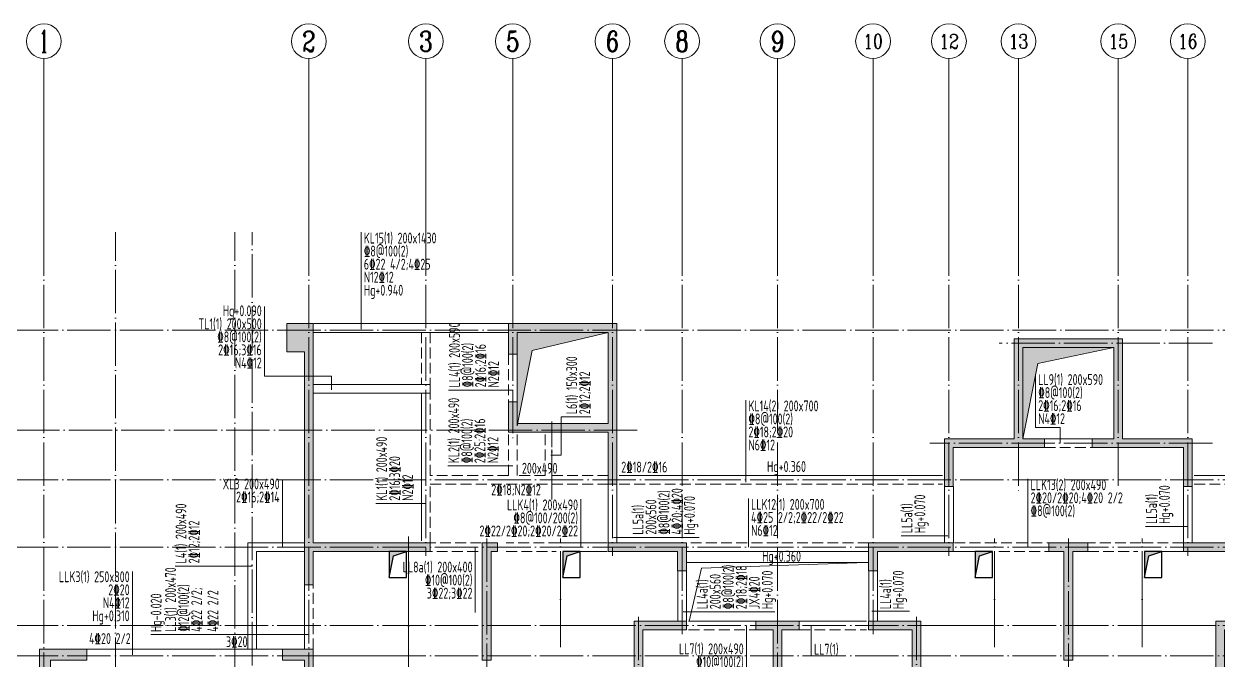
# Model space of a CAD drawing. Extents: x 5874492 to 7194610, y -939842 to -279257.
# Drawn here: x 6987023 to 7014535, y -726293 to -711637 of the extents above; entities that cross this region are included whole.
import ezdxf
from ezdxf.enums import TextEntityAlignment as Align

# ---------------------------------------------------------------- set-up
doc = ezdxf.new("R2010")
doc.units = 0
doc.header["$LTSCALE"] = 1000
doc.linetypes.add('DASH', pattern=[0.35, 0.25, -0.1])
doc.linetypes.add('DOTE', pattern=[2.42, 2, -0.2, 0.02, -0.2])
for name, color, linetype, lineweight in [('A-标注-轴号', 3, 'Continuous', 15), ('A-标注-轴号文字', 7, 'Continuous', 15), ('A-轴线-塔楼', 1, 'DOTE', 9), ('A-轴线-隔墙', 41, 'DOTE', 9), ('S-基础-DQ', 6, 'Continuous', 20), ('S-墙柱-HATCH', 251, 'Continuous', 20), ('S-墙柱-WALL', 6, 'Continuous', 20), ('S-大样-DIM', 3, 'Continuous', 20), ('S-板-BEAM', 4, 'DASH', 20), ('S-板-BEAM-CON', 2, 'Continuous', 20), ('S-板-板面填充', 251, 'Continuous', 20), ('S-板-洞口边线', 211, 'Continuous', 20), ('S-梁-垂直集中标注', 45, 'Continuous', 20), ('S-梁-水平原位标注', 21, 'Continuous', 20), ('S-梁-水平集中标注', 191, 'Continuous', 20), ('S-轴网-轴号', 3, 'Continuous', 20)]:
    doc.layers.add(name, color=color, linetype=linetype, lineweight=lineweight)
doc.layers.add('HOLE', color=5, linetype='Continuous')
doc.layers.add('HOLE_HATCH', color=9, linetype='Continuous')
doc.styles.add('_TCH_AXIS', font='COMPLEX.shx', dxfattribs={"bigfont": 'hztxt.shx'})
doc.styles.add('COMPLEX', font='COMPLEX')
doc.styles.add('TSSD_Rein', font='tssdeng.shx', dxfattribs={"width": 0.7, "bigfont": 'hztxt.shx'})

# ---------------------------------------------------------------- blocks, each defined once
blk = doc.blocks.new('sfdhgfjhgfkjhgkjhgk')
at = {"layer": 'S-板-BEAM'}
for p, q in [((6597491, -1417404), (6597491, -1418604)), ((6597691, -1418704), (6597691, -1417404)), ((6599491, -1417904), (6599491, -1419054)), ((6597691, -1420704), (6597691, -1418704)), ((6599491, -1419754), (6599491, -1420704)), ((6599691, -1420704), (6599691, -1419754)), ((6600341, -1419754), (6600341, -1420704)), ((6600491, -1420704), (6600491, -1419754)), ((6611841, -1420054), (6612941, -1420054)), ((6599491, -1420704), (6597691, -1420704)), ((6600341, -1420704), (6599691, -1420704)), ((6601791, -1420704), (6600491, -1420704)), ((6597691, -1422254), (6597691, -1420904)), ((6597691, -1420904), (6601791, -1420904)), ((6602041, -1420904), (6609491, -1420904)), ((6615291, -1420904), (6621741, -1420904)), ((6598866, -1422254), (6597691, -1422254)), ((6600666, -1422254), (6599441, -1422254)), ((6607791, -1422254), (6603591, -1422254)), ((6610716, -1422254), (6609741, -1422254)), ((6612141, -1422254), (6610716, -1422254)), ((6614066, -1422254), (6612841, -1422254)), ((6615041, -1422254), (6614066, -1422254)), ((6597141, -1422454), (6598866, -1422454)), ((6599441, -1422454), (6600591, -1422454)), ((6610791, -1422454), (6612141, -1422454)), ((6612841, -1422454), (6613991, -1422454)), ((6594991, -1424704), (6594991, -1423224)), ((6603641, -1424254), (6605191, -1424254)), ((6606191, -1424254), (6607741, -1424254))]:
    blk.add_line(p, q, dxfattribs=at)
at = {"layer": 'S-板-BEAM-CON'}
for p, q in [((6597606, -1417202), (6595006, -1417202)), ((6599491, -1417204), (6597591, -1417204)), ((6594991, -1417404), (6597591, -1417404)), ((6597591, -1417404), (6599491, -1417404)), ((6599691, -1419054), (6599691, -1417904)), ((6597691, -1418604), (6594991, -1418604)), ((6594991, -1418804), (6597691, -1418804)), ((6597491, -1418804), (6597491, -1422204)), ((6612941, -1419854), (6611841, -1419854)), ((6609491, -1420704), (6602041, -1420704)), ((6621741, -1420704), (6615291, -1420704)), ((6601791, -1420904), (6601791, -1422254)), ((6601991, -1422254), (6601991, -1420904)), ((6609541, -1420954), (6609541, -1422254)), ((6609741, -1422254), (6609741, -1420954)), ((6615041, -1420954), (6615041, -1422254)), ((6615241, -1422254), (6615241, -1420954)), ((6594791, -1422254), (6593491, -1422254)), ((6593491, -1422254), (6593491, -1424704)), ((6601766, -1422254), (6600666, -1422254)), ((6593691, -1422454), (6594791, -1422454)), ((6593691, -1424704), (6593691, -1422454)), ((6600741, -1422454), (6601766, -1422454)), ((6603591, -1422454), (6607791, -1422454)), ((6609741, -1422454), (6610641, -1422454)), ((6614141, -1422454), (6615041, -1422454)), ((6603391, -1422894), (6603391, -1424054)), ((6603591, -1422704), (6607791, -1422704)), ((6603591, -1424054), (6603591, -1422894)), ((6607791, -1422894), (6607791, -1424054)), ((6607991, -1424054), (6607991, -1422894)), ((6594791, -1423224), (6594791, -1424704)), ((6605191, -1424054), (6603641, -1424054)), ((6607741, -1424054), (6606191, -1424054)), ((6590466, -1424704), (6589781, -1424704)), ((6593166, -1424704), (6590466, -1424704)), ((6593591, -1424704), (6593166, -1424704)), ((6594291, -1424704), (6593591, -1424704))]:
    blk.add_line(p, q, dxfattribs=at)
blk = doc.blocks.new('_AXISO')
blk.add_circle((0, 0), 0.5)
at = {"layer": 'S-轴网-轴号', "style": 'COMPLEX', "width": 1.041667}
blk.add_attdef('A', text='', height=0.56, dxfattribs=at).set_placement((-0.25, -0.28), (0.25, -0.28), align=Align.FIT)
blk = doc.blocks.new('ZHOUWANG3')
at = {"layer": 'A-标注-轴号'}
for p, q in [((88652, 248942), (88652, 252942)), ((94752, 248942), (94752, 252942)), ((97452, 248942), (97452, 252942)), ((99452, 248942), (99452, 252942)), ((101752, 248942), (101752, 252942)), ((103352, 248942), (103352, 252942)), ((105552, 248942), (105552, 252942)), ((107752, 248942), (107752, 252942)), ((109502, 248942), (109502, 252942)), ((111102, 248942), (111102, 252942)), ((113402, 248942), (113402, 252942)), ((115002, 248942), (115002, 252942))]:
    blk.add_line(p, q, dxfattribs=at)
at = {"layer": 'A-轴线-塔楼', "linetype": 'DOTE', "ltscale": 0.5}
for p, q in [((88652, 248942), (88652, 226834)), ((94752, 248942), (94752, 226834)), ((97452, 248942), (97452, 241486)), ((99452, 248942), (99452, 244136)), ((101752, 248942), (101752, 241486)), ((103352, 248942), (103352, 239686)), ((105552, 248942), (105552, 226834)), ((107752, 248942), (107752, 239686)), ((109502, 248942), (109502, 241486)), ((111102, 248942), (111102, 242986)), ((113402, 248942), (113402, 243076)), ((115002, 248942), (115002, 241486)), ((139798, 246686), (85362, 246686)), ((115570, 246386), (110660, 246386)), ((102322, 244386), (85362, 244386)), ((115570, 244086), (109062, 244086)), ((139798, 243236), (85362, 243236)), ((98852, 241886), (98852, 226834)), ((112252, 241886), (112252, 226834)), ((139798, 241686), (85362, 241686)), ((102352, 240086), (102352, 226834)), ((108752, 240086), (108752, 226834)), ((139798, 239886), (85362, 239886)), ((139798, 239186), (85362, 239186))]:
    blk.add_line(p, q, dxfattribs=at)
at = {"layer": 'A-轴线-隔墙', "ltscale": 0.5}
for p, q in [((90302, 236186), (90302, 248942)), ((93052, 236186), (93052, 248942)), ((93452, 238966), (93452, 248942)), ((100352, 242784), (100352, 244586)), ((97052, 238770), (97052, 241936)), ((100552, 239386), (100552, 241886)), ((110552, 239386), (110552, 241886)), ((113952, 239386), (113952, 241886))]:
    blk.add_line(p, q, dxfattribs=at)
at = {"layer": 'A-标注-轴号'}
ref = blk.add_blockref('_AXISO', (88652, 253342), dxfattribs=dict(at, xscale=800, yscale=800, zscale=800))
ref.add_attrib('A', '1', dxfattribs={"layer": 'A-标注-轴号文字', "ltscale": 0.2, "height": 515, "style": '_TCH_AXIS'}).set_placement((88542, 253085), (88762, 253085), align=Align.FIT)
ref = blk.add_blockref('_AXISO', (94752, 253342), dxfattribs=dict(at, xscale=800, yscale=800, zscale=800))
ref.add_attrib('A', '2', dxfattribs={"layer": 'A-标注-轴号文字', "ltscale": 0.2, "height": 466, "style": '_TCH_AXIS'}).set_placement((94597, 253109), (94907, 253109), align=Align.FIT)
ref = blk.add_blockref('_AXISO', (97452, 253342), dxfattribs=dict(at, xscale=800, yscale=800, zscale=800))
ref.add_attrib('A', '3', dxfattribs={"layer": 'A-标注-轴号文字', "ltscale": 0.2, "height": 466, "style": '_TCH_AXIS'}).set_placement((97297, 253109), (97607, 253109), align=Align.FIT)
ref = blk.add_blockref('_AXISO', (99452, 253342), dxfattribs=dict(at, xscale=800, yscale=800, zscale=800))
ref.add_attrib('A', '5', dxfattribs={"layer": 'A-标注-轴号文字', "ltscale": 0.2, "height": 466, "style": '_TCH_AXIS'}).set_placement((99297, 253109), (99607, 253109), align=Align.FIT)
ref = blk.add_blockref('_AXISO', (101752, 253342), dxfattribs=dict(at, xscale=800, yscale=800, zscale=800))
ref.add_attrib('A', '6', dxfattribs={"layer": 'A-标注-轴号文字', "ltscale": 0.2, "height": 466, "style": '_TCH_AXIS'}).set_placement((101597, 253109), (101907, 253109), align=Align.FIT)
ref = blk.add_blockref('_AXISO', (103352, 253342), dxfattribs=dict(at, xscale=800, yscale=800, zscale=800))
ref.add_attrib('A', '8', dxfattribs={"layer": 'A-标注-轴号文字', "ltscale": 0.2, "height": 466, "style": '_TCH_AXIS'}).set_placement((103197, 253109), (103507, 253109), align=Align.FIT)
ref = blk.add_blockref('_AXISO', (105552, 253342), dxfattribs=dict(at, xscale=800, yscale=800, zscale=800))
ref.add_attrib('A', '9', dxfattribs={"layer": 'A-标注-轴号文字', "ltscale": 0.2, "height": 466, "style": '_TCH_AXIS'}).set_placement((105397, 253109), (105707, 253109), align=Align.FIT)
ref = blk.add_blockref('_AXISO', (107752, 253342), dxfattribs=dict(at, xscale=800, yscale=800, zscale=800))
ref.add_attrib('A', '10', dxfattribs={"layer": 'A-标注-轴号文字', "ltscale": 0.2, "height": 328.4, "style": '_TCH_AXIS'}).set_placement((107525, 253178), (107979, 253178), align=Align.FIT)
ref = blk.add_blockref('_AXISO', (109502, 253342), dxfattribs=dict(at, xscale=800, yscale=800, zscale=800))
ref.add_attrib('A', '12', dxfattribs={"layer": 'A-标注-轴号文字', "ltscale": 0.2, "height": 328.4, "style": '_TCH_AXIS'}).set_placement((109275, 253178), (109729, 253178), align=Align.FIT)
ref = blk.add_blockref('_AXISO', (111102, 253342), dxfattribs=dict(at, xscale=800, yscale=800, zscale=800))
ref.add_attrib('A', '13', dxfattribs={"layer": 'A-标注-轴号文字', "ltscale": 0.2, "height": 328.4, "style": '_TCH_AXIS'}).set_placement((110875, 253178), (111329, 253178), align=Align.FIT)
ref = blk.add_blockref('_AXISO', (113402, 253342), dxfattribs=dict(at, xscale=800, yscale=800, zscale=800))
ref.add_attrib('A', '15', dxfattribs={"layer": 'A-标注-轴号文字', "ltscale": 0.2, "height": 328.4, "style": '_TCH_AXIS'}).set_placement((113175, 253178), (113629, 253178), align=Align.FIT)
ref = blk.add_blockref('_AXISO', (115002, 253342), dxfattribs=dict(at, xscale=800, yscale=800, zscale=800))
ref.add_attrib('A', '16', dxfattribs={"layer": 'A-标注-轴号文字', "ltscale": 0.2, "height": 328.4, "style": '_TCH_AXIS'}).set_placement((114775, 253178), (115229, 253178), align=Align.FIT)
blk = doc.blocks.new('sgjhfgjhgj')
at = {"layer": 'HOLE_HATCH', "ltscale": 0.5}
for points in [[(268519, 605212), (268919, 605212), (268619, 605112), (268519, 604612)], [(272519, 605212), (272919, 605212), (272619, 605112), (272519, 604612)], [(282019, 605212), (282419, 605212), (282119, 605112), (282019, 604612)], [(285919, 605212), (286319, 605212), (286019, 605112), (285919, 604612)]]:
    blk.add_hatch(color=256, dxfattribs=at).paths.add_polyline_path(points)
at = {"layer": 'HOLE', "ltscale": 0.5}
for points in [[(268519, 604612), (268919, 604612), (268919, 605212), (268519, 605212)], [(272519, 604612), (272919, 604612), (272919, 605212), (272519, 605212)], [(282019, 604612), (282419, 604612), (282419, 605212), (282019, 605212)], [(285919, 604612), (286319, 604612), (286319, 605212), (285919, 605212)]]:
    blk.add_lwpolyline(points, close=True, dxfattribs=at)
for points in [[(268519, 604612), (268619, 605112), (268919, 605212)], [(272519, 604612), (272619, 605112), (272919, 605212)], [(282019, 604612), (282119, 605112), (282419, 605212)], [(285919, 604612), (286019, 605112), (286319, 605212)]]:
    blk.add_lwpolyline(points, dxfattribs=at)
blk = doc.blocks.new('safhgfjhgfj')
at = {"layer": 'S-墙柱-HATCH', "ltscale": 0.2}
h = blk.add_hatch(color=256, dxfattribs=at)
h.paths.add_polyline_path([(6336110, -688648), (6336110, -694018), (6335910, -694018), (6335910, -693248), (6333210, -693248), (6333210, -693048), (6333310, -693048), (6335910, -693048), (6335910, -687998), (6336510, -687998), (6336510, -688648)])
h.paths.add_polyline_path([(6312710, -703448), (6312710, -703148), (6311910, -703148), (6311910, -698748), (6311710, -698748), (6311710, -703148), (6310910, -703148), (6310910, -703448)])
h.paths.add_polyline_path([(6311910, -697548), (6311710, -697548), (6311710, -695048), (6311310, -695048), (6311310, -694848), (6312310, -694848), (6312310, -695048), (6311910, -695048)])
h.paths.add_polyline_path([(6325110, -697548), (6325310, -697548), (6325310, -695048), (6325710, -695048), (6325710, -694848), (6324710, -694848), (6324710, -695048), (6325110, -695048)])
h.paths.add_polyline_path([(6324310, -703448), (6324310, -703148), (6325110, -703148), (6325110, -698748), (6325310, -698748), (6325310, -703148), (6326110, -703148), (6326110, -703448)])
h.paths.add_polyline_path([(6331360, -703448), (6331360, -703148), (6331810, -703148), (6331810, -699398), (6332010, -699398), (6332010, -703148), (6332810, -703148), (6332810, -703448)])
h.paths.add_polyline_path([(6332010, -695748), (6331810, -695748), (6331810, -693248), (6331660, -693248), (6331660, -693048), (6332010, -693048)])
h.paths.add_polyline_path([(6336310, -703148), (6336110, -703148), (6336110, -699598), (6335910, -699598), (6335910, -703748), (6336310, -703748)])
h.paths.add_polyline_path([(6336610, -695748), (6336110, -695748), (6336110, -698548), (6335910, -698548), (6335910, -695498), (6336610, -695498)])
h.paths.add_polyline_path([(6319410, -703448), (6319410, -703148), (6318610, -703148), (6318610, -699398), (6318410, -699398), (6318410, -703148), (6317610, -703148), (6317610, -703448)])
h.paths.add_polyline_path([(6318410, -695748), (6318610, -695748), (6318610, -693248), (6318960, -693248), (6318960, -693048), (6318060, -693048), (6318060, -693248), (6318410, -693248)])
h.paths.add_polyline_path([(6307910, -693048), (6307910, -693248), (6309510, -693248), (6309510, -693688), (6309710, -693688), (6309710, -693048)])
h.paths.add_polyline_path([(6314110, -693248), (6315860, -693248), (6315860, -693048), (6313910, -693048), (6313910, -693688), (6314110, -693688)])
h.paths.add_polyline_path([(6322910, -693248), (6321160, -693248), (6321160, -693048), (6323110, -693048), (6323110, -693688), (6322910, -693688)])
h.paths.add_polyline_path([(6329135, -693048), (6329135, -693248), (6327510, -693248), (6327510, -693688), (6327310, -693688), (6327310, -693048)])
h.paths.add_polyline_path([(6321360, -691748), (6321360, -690648), (6319760, -690648), (6319760, -688348), (6317260, -688348), (6317260, -690648), (6315660, -690648), (6315660, -691748), (6315860, -691748), (6315860, -690848), (6317960, -690848), (6317960, -690648), (6317460, -690648), (6317460, -688548), (6319560, -688548), (6319560, -690648), (6319060, -690648), (6319060, -690848), (6321160, -690848), (6321160, -691748)])
h.paths.add_polyline_path([(6307910, -690498), (6307910, -691698), (6308110, -691698), (6308110, -687998), (6305610, -687998), (6305610, -688698), (6305810, -688698), (6305810, -688198), (6307910, -688198), (6307910, -690298), (6305810, -690298), (6305810, -689798), (6305610, -689798), (6305610, -690498)])
h.paths.add_polyline_path([(6300910, -688648), (6300910, -694018), (6301110, -694018), (6301110, -693248), (6303810, -693248), (6303810, -693048), (6303710, -693048), (6301110, -693048), (6301110, -687998), (6300510, -687998), (6300510, -688648)])
h.paths.add_polyline_path([(6313910, -695048), (6314910, -695048), (6314910, -697548), (6315110, -697548), (6315110, -694848), (6313910, -694848)])
h.paths.add_polyline_path([(6300410, -695748), (6300910, -695748), (6300910, -698548), (6301110, -698548), (6301110, -695498), (6300410, -695498)])
h.paths.add_polyline_path([(6295310, -703148), (6295060, -703148), (6295060, -695748), (6295900, -695748), (6295900, -695498), (6294810, -695498), (6294810, -703748), (6295310, -703748)])
h.paths.add_polyline_path([(6305660, -703448), (6305660, -703148), (6305210, -703148), (6305210, -699398), (6305010, -699398), (6305010, -703148), (6304210, -703148), (6304210, -703448)])
h.paths.add_polyline_path([(6315110, -701648), (6315110, -699148), (6314510, -699148), (6314510, -699348), (6314910, -699348), (6314910, -701648)])
h.paths.add_polyline_path([(6308710, -699348), (6309110, -699348), (6309110, -699148), (6308510, -699148), (6308510, -701648), (6308710, -701648)])
h.paths.add_polyline_path([(6308710, -695048), (6309710, -695048), (6309710, -694848), (6308510, -694848), (6308510, -697548), (6308710, -697548)])
h.paths.add_polyline_path([(6305010, -695748), (6305210, -695748), (6305210, -693248), (6305360, -693248), (6305360, -693048), (6305010, -693048)])
h.paths.add_polyline_path([(6328110, -690798), (6330810, -690798), (6330810, -690148), (6330610, -690148), (6330610, -690598), (6328110, -690598), (6328110, -688598), (6330610, -688598), (6330610, -689048), (6330810, -689048), (6330810, -687998), (6330310, -687998), (6330310, -688398), (6327910, -688398), (6327910, -691698), (6328110, -691698)])
h.paths.add_polyline_path([(6323110, -695048), (6322110, -695048), (6322110, -697548), (6321910, -697548), (6321910, -694848), (6323110, -694848)])
h.paths.add_polyline_path([(6341710, -703148), (6341960, -703148), (6341960, -695748), (6341120, -695748), (6341120, -695498), (6342210, -695498), (6342210, -703748), (6341710, -703748)])
h.paths.add_polyline_path([(6321910, -701648), (6321910, -699148), (6322510, -699148), (6322510, -699348), (6322110, -699348), (6322110, -701648)])
h.paths.add_polyline_path([(6328310, -699348), (6327910, -699348), (6327910, -699148), (6328510, -699148), (6328510, -701648), (6328310, -701648)])
h.paths.add_polyline_path([(6328310, -695048), (6327310, -695048), (6327310, -694848), (6328510, -694848), (6328510, -697548), (6328310, -697548)])
h.paths.add_polyline_path([(6300710, -703148), (6300910, -703148), (6300910, -699598), (6301110, -699598), (6301110, -703748), (6300710, -703748)])
at = {"layer": 'S-墙柱-WALL'}
for points in [[(6300910, -688648), (6300910, -694018), (6301110, -694018), (6301110, -693248), (6303810, -693248), (6303810, -693048), (6303710, -693048), (6303710, -693048), (6301110, -693048), (6301110, -687998), (6300510, -687998), (6300510, -688648)], [(6307910, -690498), (6307910, -691698), (6308110, -691698), (6308110, -687998), (6305610, -687998), (6305610, -688698), (6305810, -688698), (6305810, -688198), (6307910, -688198), (6307910, -690298), (6305810, -690298), (6305810, -689798), (6305610, -689798), (6305610, -690498)], [(6321360, -691748), (6321360, -690648), (6319760, -690648), (6319760, -688348), (6317260, -688348), (6317260, -690648), (6315660, -690648), (6315660, -691748), (6315860, -691748), (6315860, -690848), (6317960, -690848), (6317960, -690648), (6317460, -690648), (6317460, -688548), (6319560, -688548), (6319560, -690648), (6319060, -690648), (6319060, -690848), (6321160, -690848), (6321160, -691748)], [(6305010, -695748), (6305210, -695748), (6305210, -693248), (6305360, -693248), (6305360, -693048), (6305010, -693048)], [(6307910, -693048), (6307910, -693248), (6309510, -693248), (6309510, -693688), (6309710, -693688), (6309710, -693048)], [(6314110, -693248), (6315860, -693248), (6315860, -693048), (6313910, -693048), (6313910, -693688), (6314110, -693688)], [(6318410, -695748), (6318610, -695748), (6318610, -693248), (6318960, -693248), (6318960, -693048), (6318060, -693048), (6318060, -693248), (6318410, -693248)], [(6322910, -693248), (6321160, -693248), (6321160, -693048), (6323110, -693048), (6323110, -693688), (6322910, -693688)], [(6308710, -695048), (6309710, -695048), (6309710, -694848), (6308510, -694848), (6308510, -697548), (6308710, -697548)], [(6311910, -697548), (6311710, -697548), (6311710, -695048), (6311310, -695048), (6311310, -694848), (6312310, -694848), (6312310, -695048), (6311910, -695048)], [(6313910, -695048), (6314910, -695048), (6314910, -697548), (6315110, -697548), (6315110, -694848), (6313910, -694848)], [(6323110, -695048), (6322110, -695048), (6322110, -697548), (6321910, -697548), (6321910, -694848), (6323110, -694848)], [(6295310, -703148), (6295060, -703148), (6295060, -695748), (6295900, -695748), (6295900, -695498), (6294810, -695498), (6294810, -703748), (6295310, -703748)], [(6300410, -695748), (6300910, -695748), (6300910, -698548), (6301110, -698548), (6301110, -695498), (6300410, -695498)]]:
    blk.add_lwpolyline(points, close=True, dxfattribs=at)

msp = doc.modelspace()

# ---------------------------------------------------------------- hatches: boundary and pattern name
at = {"layer": 'S-板-板面填充'}
h = msp.add_hatch(color=256, dxfattribs=at)
h.dxf.hatch_style = 1
h.paths.add_polyline_path([(7000484.7, -718742.7), (6998384.7, -718742.7), (6998384.7, -720892.7), (6998730.1, -719163.2)])
h = msp.add_hatch(color=256, dxfattribs=at)
h.dxf.hatch_style = 1
h.paths.add_polyline_path([(7012134.7, -719092.7), (7010034.7, -719092.7), (7010034.7, -721192.7), (7010380.1, -719463.2)])

# ---------------------------------------------------------------- linework, layer by layer
at = {"layer": 'S-基础-DQ', "ltscale": 0.5}
for points in [[(6993684.7, -726192.7), (6995884.7, -726192.7), (6995884.7, -723792.7)], [(6999384.7, -723792.7), (6999384.7, -725492.7), (7001084.7, -725492.7)], [(7007684.7, -725492.7), (7009384.7, -725492.7), (7009384.7, -723792.7)], [(7014484.7, -725492.7), (7012784.7, -725492.7), (7012784.7, -723792.7)]]:
    msp.add_lwpolyline(points, dxfattribs=at)
at = {"layer": 'S-板-洞口边线'}
for points in [[(7000484.7, -718742.7), (6998384.7, -718742.7), (6998384.7, -720892.7), (6998730.1, -719163.2)], [(7012134.7, -719092.7), (7010034.7, -719092.7), (7010034.7, -721192.7), (7010380.1, -719463.2)]]:
    msp.add_lwpolyline(points, close=True, dxfattribs=at)
msp.add_lwpolyline([(7002352.9, -725392.7), (7002635.2, -724178.1), (7006434.7, -724042.7)], dxfattribs=at)
at = {"layer": 'S-梁-垂直集中标注'}
for p, q in [((6998284.7, -720072.6), (6996808.2, -720072.6)), ((6999403.5, -720692), (7000087.2, -720692)), ((6999403.5, -721568.9), (6999403.5, -720692)), ((6999159.7, -721568.9), (6999403.5, -721568.9)), ((6998284.7, -721819.3), (6996792.6, -721819.3)), ((6996284.7, -722683.7), (6995129.6, -722683.7)), ((7013834.7, -723217.5), (7012864.8, -723217.5)), ((7000609.7, -723465.6), (7002577, -723465.6)), ((7008309.7, -723432.1), (7007229.9, -723432.1)), ((6992284.7, -724127.6), (6990507.7, -724127.6)), ((7002209.7, -725183.2), (7004322, -725183.2)), ((7006559.7, -725169), (7007427.4, -725169)), ((6989943.8, -725703.1), (6993584.7, -725703.1))]:
    msp.add_line(p, q, dxfattribs=at)
at = {"layer": 'S-梁-水平集中标注'}
for p, q in [((6994791.8, -718667.7), (6994791.8, -716436.8)), ((6992564.4, -719750), (6992564.4, -718150)), ((7010327.9, -720938), (7010327.9, -719704.6)), ((6994112.1, -719750), (6992564.4, -719750)), ((6994112.1, -720067.7), (6994112.1, -719750)), ((7003652.5, -722192.7), (7003652.5, -720302.1)), ((7010898.8, -720938), (7010327.9, -720938)), ((7010898.8, -721292.7), (7010898.8, -720938)), ((6992978.1, -723692.7), (6992978.1, -722138.1)), ((7010153, -723692.7), (7010153, -722119)), ((6999851.9, -723692.7), (6999851.9, -722582)), ((7003714.1, -723692.7), (7003714.1, -722571)), ((6997420.8, -723692.7), (6997420.8, -725193.6)), ((6989522.1, -726167.7), (6989522.1, -724247.7)), ((7003668.1, -725492.7), (7003668.1, -727057.4)), ((7005162.4, -725492.7), (7005162.4, -726191))]:
    msp.add_line(p, q, dxfattribs=at)

# ---------------------------------------------------------------- block references
for name, p in [('ZHOUWANG3', (6898832.8, -965379.1)), ('sgjhfgjhgj', (6726916.2, -1329004.8))]:
    msp.add_blockref(name, p)
at = {"layer": 'S-墙柱-HATCH'}
msp.add_blockref('safhgfjhgfj', (692574.3, -30544.4), dxfattribs=at)
at = {"layer": 'S-大样-DIM'}
msp.add_blockref('sfdhgfjhgfkjhgkjhgk', (398694.1, 698661.5), dxfattribs=at)

# ---------------------------------------------------------------- texts
at = {"layer": 'S-梁-垂直集中标注', "linetype": 'Continuous', "style": 'TSSD_Rein', "width": 0.7}
for s, p in [('LL4(1) 200x590', (6997067.8, -720010.1)), ('\x848@100(2)', (6997367.8, -720010.1)), ('2\x8416;2\x8416', (6997667.8, -720010.1)), ('N2\x8412', (6997967.8, -720010.1)), ('L6(1) 150x300', (6999768, -720629.5)), ('2\x8412;2\x8412', (7000068, -720629.5)), ('KL2(1) 200x490', (6997052.2, -721756.8)), ('\x848@100(2)', (6997352.2, -721756.8)), ('2\x8425;2\x8416', (6997652.2, -721756.8)), ('KL1(1) 200x490', (6995389.2, -722621.2)), ('N2\x8412', (6997952.2, -721756.8)), ('2\x8416;3\x8420', (6995689.2, -722621.2)), ('N2\x8412', (6995989.2, -722621.2)), ('\x848@100(2)', (7001894, -723403.1)), ('4\x8420;4\x8420', (7002194, -723403.1)), ('Hg+0.070', (7013424.4, -723155)), ('L4(1) 200x490', (6990767.3, -724065.1)), ('LL5a(1)', (7001294, -723403.1)), ('200x560', (7001594, -723403.1)), ('Hg+0.070', (7002482.7, -723403.1)), ('LL5a(1)', (7007489.5, -723369.6)), ('Hg+0.070', (7007789.5, -723369.6)), ('LL5a(1)', (7013124.4, -723155)), ('2\x8412;2\x8412', (6991067.3, -724065.1)), ('LL3(1) 200x470', (6990526.9, -725640.6)), ('Hg+0.070', (7007291.9, -725119)), ('\x8412@100(2)', (6990826.9, -725640.6)), ('4\x8422 2/2;', (6991126.9, -725640.6)), ('LL4a(1)', (7006996.7, -725119)), ('4\x8422 2/2', (6991501.9, -725640.6))]:
    msp.add_text(s, height=250, rotation=90, dxfattribs=at).set_placement(p)
at = {"layer": 'S-梁-垂直集中标注', "style": 'TSSD_Rein', "width": 0.7}
for s, p in [('200x560', (7003073.9, -725120.7)), ('\x848@100(2)', (7003373.9, -725120.7)), ('2\x8418;2\x8418', (7003673.9, -725120.7)), ('JX4\x8420', (7003973.9, -725120.7)), ('Hg+0.070', (7004273.9, -725120.7)), ('LL4a(1)', (7002773.9, -725120.7))]:
    msp.add_text(s, height=250, rotation=90, dxfattribs=at).set_placement(p)
at = {"layer": 'S-梁-垂直集中标注', "color": 6, "linetype": 'Continuous', "style": 'TSSD_Rein', "width": 0.7}
msp.add_text('Hg-0.020', height=250, rotation=90, dxfattribs=at).set_placement((6990193.8, -725645.4))
at = {"layer": 'S-梁-水平原位标注', "linetype": 'Continuous', "style": 'TSSD_Rein', "width": 0.7}
for s, p in [('200x490', (6998906.1, -721997.4)), ('2\x8418;N2\x8412', (6998360.2, -722495.6))]:
    msp.add_text(s, height=250, dxfattribs=at).set_placement(p, align=Align.CENTER)
for s, p in [('2\x8418/2\x8416', (7000784.7, -721971.3)), ('Hg+0.360', (7004143.3, -721959.1)), ('Hg+0.360', (7004029.2, -724024.1)), ('4\x8420 2/2', (6988524.7, -725921.3))]:
    msp.add_text(s, height=250, dxfattribs=at).set_placement(p)
msp.add_text('3\x8420', height=250, dxfattribs=at).set_placement((6992174.7, -725992.7), align=Align.RIGHT)
at = {"layer": 'S-梁-水平集中标注', "linetype": 'Continuous', "style": 'TSSD_Rein', "width": 0.7}
for s, p in [('KL15(1) 200x1430', (6994854.3, -716696.4)), ('\x848@100(2)', (6994854.3, -716996.4)), ('6\x8422 4/2;4\x8425', (6994854.3, -717296.4)), ('N12\x8412', (6994854.3, -717596.4)), ('Hg+0.940', (6994854.3, -717896.4)), ('KL14(2) 200x700', (7003715, -720561.7)), ('\x848@100(2)', (7003715, -720861.7)), ('2\x8418;2\x8420', (7003715, -721161.7)), ('N6\x8412', (7003715, -721461.7)), ('LLK13(2) 200x490', (7010215.5, -722378.6)), ('2\x8420/2\x8420;4\x8420 2/2', (7010215.5, -722678.6)), ('LLK12(1) 200x700', (7003776.6, -722830.6)), ('\x848@100(2)', (7010215.5, -722978.6)), ('4\x8425 2/2;2\x8422/2\x8422', (7003776.6, -723130.6)), ('N6\x8412', (7003776.6, -723430.6)), ('LL7(1)', (7005224.9, -726167))]:
    msp.add_text(s, height=250, dxfattribs=at).set_placement(p)
for s, p in [('Hg+0.090', (6992501.9, -718371.2)), ('TL1(1) 200x500', (6992501.9, -718671.2)), ('\x848@100(2)', (6992501.9, -718971.2)), ('2\x8416;3\x8416', (6992501.9, -719271.2)), ('N4\x8412', (6992501.9, -719571.2)), ('XL3 200x490', (6992915.6, -722359.3)), ('2\x8416;2\x8414', (6992915.6, -722659.3)), ('LLK4(1) 200x490', (6999789.4, -722841.6)), ('\x848@100/200(2)', (6999789.4, -723141.6)), ('2\x8422/2\x8420;2\x8420/2\x8422', (6999789.4, -723441.6)), ('LL8a(1) 200x400', (6997358.3, -724274.4)), ('\x8410@100(2)', (6997358.3, -724574.4)), ('3\x8422;3\x8422', (6997358.3, -724874.4))]:
    msp.add_text(s, height=250, dxfattribs=at).set_placement(p, align=Align.RIGHT)
at = {"layer": 'S-梁-水平集中标注', "style": 'TSSD_Rein', "width": 0.7}
for s, p in [('LL9(1) 200x590', (7010390.4, -719954.6)), ('\x848@100(2)', (7010390.4, -720254.6)), ('2\x8416;2\x8416', (7010390.4, -720554.6)), ('N4\x8412', (7010390.4, -720854.6))]:
    msp.add_text(s, height=250, rotation=360, dxfattribs=at).set_placement(p)
for s, p in [('LLK3(1) 250x800', (6989459.6, -724497.7)), ('2\x8420', (6989459.6, -724797.7)), ('N4\x8412', (6989459.6, -725097.7))]:
    msp.add_text(s, height=250, dxfattribs=at).set_placement(p, align=Align.RIGHT)
at = {"layer": 'S-梁-水平集中标注', "color": 6, "style": 'TSSD_Rein', "width": 0.7}
msp.add_text('Hg+0.310', height=250, dxfattribs=at).set_placement((6989459.6, -725397.7), align=Align.RIGHT)
at = {"layer": 'S-梁-水平集中标注', "style": 'TSSD_Rein', "width": 0.7}
for s, p in [('LL7(1) 200x490', (7003605.6, -726157.4)), ('\x8410@100(2)', (7003605.6, -726457.4))]:
    msp.add_text(s, height=250, rotation=360, dxfattribs=at).set_placement(p, align=Align.RIGHT)

doc.saveas('drawing.dxf')
